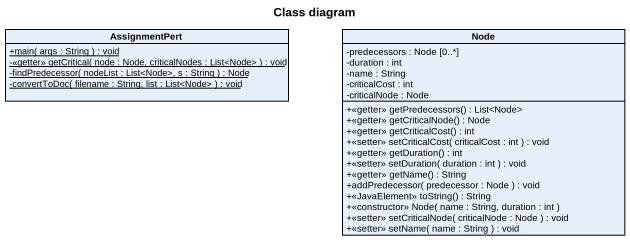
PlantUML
@startuml
title Class diagram
hide circle
hide empty members
skinparam classAttributeIconSize 0
class AssignmentPert {
  {static} +main( args : String ) : void
  {static} -<<getter>> getCritical( node : Node, criticalNodes : List<Node> ) : void
  {static} -findPredecessor( nodeList : List<Node>, s : String ) : Node
  {static} -convertToDoc( filename : String, list : List<Node> ) : void
}
class "Node" as Node_ {
  -predecessors : Node [0..*]
  -duration : int
  -name : String
  -criticalCost : int
  -criticalNode : Node
  +<<getter>> getPredecessors() : List<Node>
  +<<getter>> getCriticalNode() : Node
  +<<getter>> getCriticalCost() : int
  +<<setter>> setCriticalCost( criticalCost : int ) : void
  +<<getter>> getDuration() : int
  +<<setter>> setDuration( duration : int ) : void
  +<<getter>> getName() : String
  +addPredecessor( predecessor : Node ) : void
  +<<JavaElement>> toString() : String
  +<<constructor>> Node( name : String, duration : int )
  +<<setter>> setCriticalNode( criticalNode : Node ) : void
  +<<setter>> setName( name : String ) : void
}
@enduml
